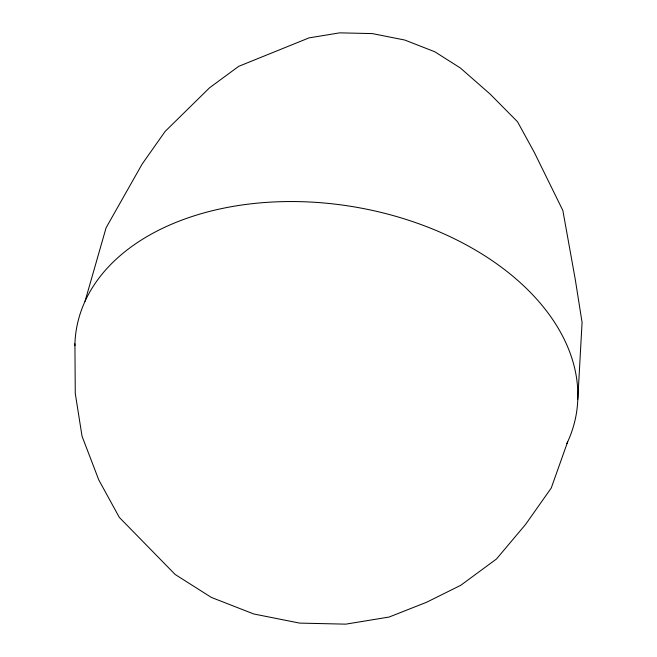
<?xml version="1.0" encoding="UTF-8"?>
<svg xmlns="http://www.w3.org/2000/svg" width="657" height="657" viewBox="0 0 657 657"><rect width="100%" height="100%" fill="white"/><g stroke="black" fill="none" stroke-linecap="round" stroke-linejoin="round"><path stroke-width="0.99" d="M577.799 399.3L582.077 322.415L575.294 279.578L562.844 210.47L534.281 152.342L517.535 121.775L490.147 94.099L460.343 67.967L434.778 51.763L404.753 40.036L372.314 33.589L339.677 32.85L309.061 37.876L238.713 66.332L209.583 87.767L165.17 131.384L142.175 164.012L106.097 227.757L85.032 301.308M567.689 441.759L551.239 488.044L525.584 524.434L496.454 559.017L460.787 585.272L426.607 602.255L389.116 617.038L345.82 624.15L299.658 623.107L253.783 613.983L211.324 597.402L175.173 574.489L119.295 517.363L98.788 479.93L82.043 436.232L75.259 393.387L74.923 343.767M74.865 345.738A253.512 166.985 9.6 0 1 365.054 208.877A253.512 166.985 9.6 0 1 566.86 443.541"/></g></svg>
